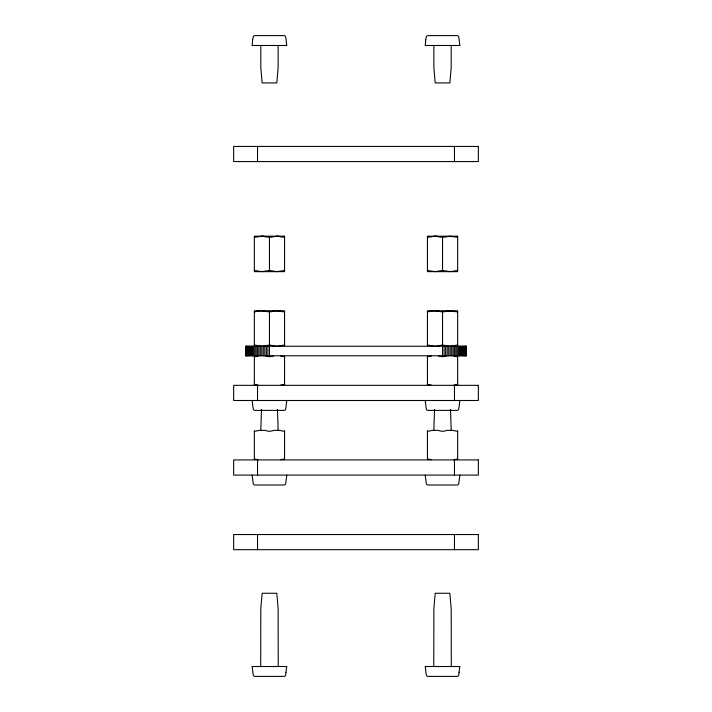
<?xml version="1.0" encoding="UTF-8"?>
<svg xmlns="http://www.w3.org/2000/svg" width="712" height="712" viewBox="0 0 712 712"><rect width="100%" height="100%" fill="white"/><g stroke="black" fill="none" stroke-linecap="round" stroke-linejoin="round"><path stroke-width="1.07" d="M260.699 666.094L260.806 608.52L262.141 593.265L276.79 593.265L278.125 608.52L278.232 666.094M433.768 666.094L433.875 608.52L435.21 593.265L449.859 593.265L451.194 608.52L451.301 666.094M261.473 409.48L260.806 429.923M286.785 400.491L285.735 408.759A1.789 1.789 0 0 1 283.954 410.388L254.976 410.388A1.789 1.789 0 0 1 253.196 408.759L252.146 400.491M286.785 475.091L285.735 483.359A1.789 1.789 0 0 1 283.954 484.988L254.976 484.988A1.789 1.789 0 0 1 253.196 483.359L252.146 475.091M434.543 409.48L433.875 429.923M459.854 400.491L458.804 408.759A1.789 1.789 0 0 1 457.024 410.388L428.046 410.388A1.789 1.789 0 0 1 426.265 408.759L425.215 400.491M459.854 475.091L458.804 483.359A1.789 1.789 0 0 1 457.024 484.988L428.046 484.988A1.789 1.789 0 0 1 426.265 483.359L425.215 475.091M256.222 311.545L261.909 310.788L269.465 311.981L277.021 310.788L284.569 311.981M271.334 311.545L273.194 311.108M429.3 311.545L434.979 310.788L442.535 311.981L450.091 310.788L457.647 311.981M444.404 311.545L450.091 310.788L453.909 311.117M254.353 237.381L261.909 236.188L269.465 237.381L277.021 236.188L284.569 237.381M284.569 270.453L277.021 271.646L269.465 270.453L261.909 271.646L254.353 270.453M427.431 237.381L434.979 236.188L442.535 237.381L450.091 236.188L457.647 237.381M254.353 311.981L258.091 311.117M457.647 270.453L450.091 271.646L442.535 270.453L434.979 271.646L427.431 270.453M284.569 345.053L277.021 346.246L269.465 345.053L261.909 346.246L254.353 345.053M427.431 311.981L431.169 311.117M457.647 345.053L450.091 346.246L442.535 345.053L434.979 346.246L427.431 345.053M254.353 356.783L258.091 356.062M273.203 356.062L269.465 356.783L265.727 356.053M280.831 385.067L284.569 384.347M427.431 356.783L431.169 356.062M446.273 356.062L442.535 356.783L438.806 356.053M453.909 385.067L457.647 384.347M254.353 431.383L258.091 430.662M273.203 430.662L269.465 431.383L265.727 430.653M280.831 459.667L284.569 458.946M427.431 431.383L431.169 430.662M446.273 430.662L442.535 431.383L438.806 430.653M453.909 459.667L457.647 458.946M446.273 236.518L453.909 236.518M258.785 430.386L265.558 430.386M273.372 430.386L280.145 430.386M431.855 430.386L438.628 430.386M446.442 430.386L453.215 430.386M434.979 236.188L438.797 236.518M277.021 236.188L280.831 236.518M261.909 236.188L265.727 236.518M434.979 310.788L438.797 311.117M277.021 310.788L280.831 311.117M261.909 310.788L265.727 311.117M453.909 356.053L457.647 356.783M427.431 384.347L431.161 385.067M280.839 356.053L284.569 356.783M254.353 384.347L258.091 385.067M453.909 430.653L457.647 431.383M427.431 458.946L431.161 459.667M280.839 430.653L284.569 431.383M254.353 458.946L258.091 459.667M450.527 409.48L451.194 429.923M277.457 409.48L278.125 429.923M466.2 346.246L466.2 355.786M465.951 346.246L465.951 355.786M465.595 346.246L465.595 355.786M465.141 346.246L465.141 355.786M464.589 346.246L464.589 355.786M463.948 346.246L463.948 355.786M463.209 346.246L463.209 355.786M462.382 346.246L462.382 355.786M461.474 346.246L461.474 355.786M460.486 346.246L460.486 355.786M459.418 346.246L459.418 355.786M458.279 346.246L458.279 355.786M457.647 346.246L457.647 310.788L427.431 310.788L427.431 346.246M457.647 356.053L457.647 385.067M457.647 430.653L457.647 459.667M457.068 346.246L457.068 355.786M455.796 346.246L455.796 355.786M454.47 146.432L454.47 161.588M454.47 346.246L454.47 355.786M454.47 385.334L454.47 400.491M454.47 459.934L454.47 475.091M454.47 534.534L454.47 549.691M453.09 346.246L453.09 355.786M451.675 346.246L451.675 355.786M451.194 46.325L451.194 67.676L449.859 82.93L435.21 82.93L433.875 67.676L433.875 46.325M450.207 346.246L450.207 355.786M448.711 346.246L448.711 355.786M447.189 346.246L447.189 355.786M445.65 346.246L445.65 355.786M444.101 346.246L444.101 355.786M442.535 237.381L442.535 271.646M442.535 310.788L442.535 355.786M427.431 356.053L427.431 385.067M427.431 430.653L427.431 459.667M284.569 346.246L284.569 310.788L254.353 310.788L254.353 346.246M284.569 356.053L284.569 385.067M284.569 430.653L284.569 459.667M278.125 46.325L278.125 67.676L276.79 82.93L262.141 82.93L260.806 67.676L260.806 46.325M269.465 237.381L269.465 271.646M269.465 310.788L269.465 355.786M267.899 346.246L267.899 355.786M266.35 346.246L266.35 355.786M264.811 346.246L264.811 355.786M263.289 346.246L263.289 355.786M261.793 346.246L261.793 355.786M260.325 346.246L260.325 355.786M258.91 346.246L258.91 355.786M257.53 146.432L257.53 161.588M257.53 346.246L257.53 355.786M257.53 385.334L257.53 400.491M257.53 459.934L257.53 475.091M257.53 534.534L257.53 549.691M256.204 346.246L256.204 355.786M254.932 346.246L254.932 355.786M254.353 356.053L254.353 385.067M254.353 430.653L254.353 459.667M253.721 346.246L253.721 355.786M252.582 346.246L252.582 355.786M251.514 346.246L251.514 355.786M250.526 346.246L250.526 355.786M249.618 346.246L249.618 355.786M248.791 346.246L248.791 355.786M248.052 346.246L248.052 355.786M247.411 346.246L247.411 355.786M246.859 346.246L246.859 355.786M246.405 346.246L246.405 355.786M246.049 346.246L246.049 355.786M245.8 346.246L245.8 355.786M252.653 39.721L252.146 45.497L286.785 45.497L285.735 37.229A1.789 1.789 0 0 0 283.954 35.6L254.976 35.6A1.789 1.789 0 0 0 253.196 37.229L252.653 39.721M285.948 672.279L285.735 674.771A1.789 1.789 0 0 1 283.954 676.4L254.976 676.4A1.789 1.789 0 0 1 253.196 674.771L252.146 666.503L286.785 666.503L285.948 672.279M425.723 39.721L425.215 45.497L459.854 45.497L458.804 37.229A1.789 1.789 0 0 0 457.024 35.6L428.046 35.6A1.789 1.789 0 0 0 426.265 37.229L425.723 39.721M459.026 672.279L458.804 674.771A1.789 1.789 0 0 1 457.024 676.4L428.046 676.4A1.789 1.789 0 0 1 426.265 674.771L425.215 666.503L459.854 666.503L459.026 672.279M478.348 146.432L233.652 146.432L233.652 161.588L478.348 161.588L478.348 146.432M284.569 236.188L254.353 236.188L254.353 271.646L284.569 271.646L284.569 236.188M457.647 236.188L427.431 236.188L427.431 271.646L457.647 271.646L457.647 236.188M466.404 346.246L245.595 346.246L245.64 355.786L466.404 355.786L466.404 346.246M478.348 385.334L233.652 385.334L233.652 400.491L478.348 400.491L478.348 385.334M478.348 459.934L233.652 459.934L233.652 475.091L478.348 475.091L478.348 459.934M478.348 534.534L233.652 534.534L233.652 549.691L478.348 549.691L478.348 534.534"/></g></svg>
